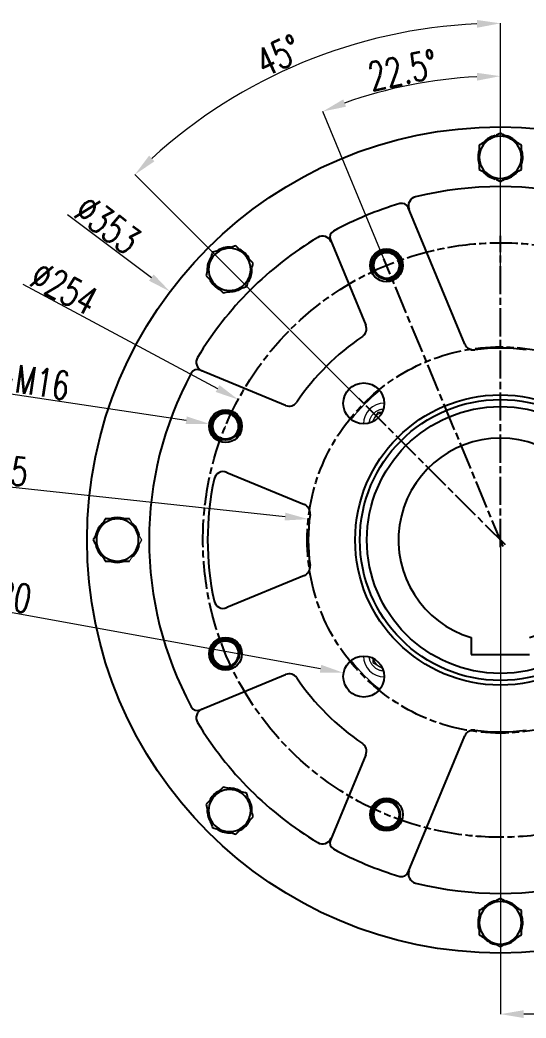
# Model space of a CAD drawing. Header units: millimetres. Extents: x 2136 to 4572, y 748 to 2471.
# Drawn here: x 3413.1 to 3629.2, y 1546.8 to 1973.2 of the extents above; entities that cross this region are included whole.
import ezdxf

# ---------------------------------------------------------------- set-up
doc = ezdxf.new("R2010")
doc.units = ezdxf.units.MM
doc.linetypes.add('AM_ISO08W050', pattern=[18, 12, -1.5, 3, -1.5])
for name, color, linetype, lineweight in [('AM_5', 3, 'Continuous', 25), ('AM_7', 4, 'AM_ISO08W050', 25), ('粗实线', 7, 'Continuous', 40)]:
    doc.layers.add(name, color=color, linetype=linetype, lineweight=lineweight)
doc.styles.add('SLDTEXTSTYLE1', font='txt.shx', dxfattribs={"width": 0.7, "bigfont": 'gbcbig.shx'})
doc.dimstyles.new('SLDDIMSTYLE12$0', dxfattribs={"dimtxt": 12, "dimasz": 10, "dimexe": 0, "dimexo": 0.0625, "dimgap": 0.875, "dimtad": 1, "dimdec": 1, "dimlfac": 1.8, "dimrnd": 1e-09, "dimzin": 12, "dimdsep": 46, "dimtxsty": 'SLDTEXTSTYLE1', "dimcen": 0.09, "dimdle": 8.16, "dimclrd": 3, "dimclre": 3, "dimadec": 0, "dimazin": 3, "dimtfac": 1, "dimtdec": 1, "dimtofl": 0, "dimtmove": 0, "dimatfit": 3, "dimfxl": 0, "dimfrac": 2, "dimtolj": 1, "dimlwd": 5, "dimlwe": 5, "dimarcsym": 0})
doc.dimstyles.new('SLDDIMSTYLE12$2', dxfattribs={"dimtxt": 12, "dimasz": 10, "dimexe": 0, "dimexo": 0.0625, "dimgap": 0.875, "dimtad": 1, "dimdec": 1, "dimlfac": 1.8, "dimrnd": 1e-09, "dimzin": 12, "dimdsep": 46, "dimtxsty": 'SLDTEXTSTYLE1', "dimcen": 0.09, "dimdle": 8.16, "dimclrd": 3, "dimclre": 3, "dimadec": 0, "dimazin": 3, "dimtfac": 1, "dimtdec": 1, "dimtofl": 0, "dimtmove": 0, "dimatfit": 3, "dimfxl": 0, "dimfrac": 2, "dimtolj": 1, "dimlwd": 5, "dimlwe": 5, "dimarcsym": 0})
doc.dimstyles.new('SLDDIMSTYLE12$3', dxfattribs={"dimtxt": 12, "dimasz": 10, "dimexe": 0, "dimexo": 0.0625, "dimgap": 0.875, "dimtad": 1, "dimdec": 1, "dimlfac": 1.8, "dimrnd": 1e-09, "dimzin": 12, "dimdsep": 46, "dimtxsty": 'SLDTEXTSTYLE1', "dimcen": 0.09, "dimdle": 8.16, "dimclrd": 3, "dimclre": 3, "dimadec": 0, "dimazin": 3, "dimtfac": 1, "dimtdec": 1, "dimtofl": 0, "dimtmove": 0, "dimatfit": 3, "dimfxl": 0, "dimfrac": 2, "dimtolj": 1, "dimlwd": 5, "dimlwe": 5, "dimarcsym": 0})

# ---------------------------------------------------------------- blocks, each defined once
blk = doc.blocks.new('*D53')
at = {"layer": 'AM_5', "color": 3, "linetype": 'Continuous', "lineweight": 5, "transparency": 16777216}
blk.add_line((3433.42, 1890.01), (3469.19, 1863.11), dxfattribs=at)
at = {"layer": 'AM_5', "color": 3, "lineweight": 5, "transparency": 16777216}
for p, q in [((3618.14, 1751), (3618.32, 1751)), ((3618.23, 1750.91), (3618.23, 1751.09))]:
    blk.add_line(p, q, dxfattribs=at)
at = {"layer": 'AM_5', "color": 3, "transparency": 16777216}
blk.add_solid([(3470.19, 1864.44), (3468.18, 1861.78), (3477.18, 1857.1)], dxfattribs=at)
at = {"layer": 'Defpoints', "color": 0, "transparency": 16777216}
for p in [(3477.18, 1857.1), (3759.28, 1644.9)]:
    blk.add_point(p, dxfattribs=at)
at = {"layer": 'AM_5', "color": 0, "transparency": 16777216, "insert": (3450.56, 1885.72), "char_height": 12, "attachment_point": 5, "rotation": 323.049, "style": 'SLDTEXTSTYLE1'}
blk.add_mtext('\\A1;∅353', dxfattribs=at)
blk = doc.blocks.new('*D54')
at = {"layer": 'AM_5', "color": 3, "linetype": 'Continuous', "lineweight": 5, "transparency": 16777216}
blk.add_line((3414.37, 1860.23), (3497.47, 1815.7), dxfattribs=at)
at = {"layer": 'AM_5', "color": 3, "lineweight": 5, "transparency": 16777216}
for p, q in [((3618.14, 1751), (3618.32, 1751)), ((3618.23, 1750.91), (3618.23, 1751.09))]:
    blk.add_line(p, q, dxfattribs=at)
at = {"layer": 'AM_5', "color": 3, "transparency": 16777216}
blk.add_solid([(3498.26, 1817.17), (3496.68, 1814.23), (3506.29, 1810.98)], dxfattribs=at)
at = {"layer": 'Defpoints', "color": 0, "transparency": 16777216}
for p in [(3506.29, 1810.98), (3730.17, 1691.01)]:
    blk.add_point(p, dxfattribs=at)
at = {"layer": 'AM_5', "color": 0, "transparency": 16777216, "insert": (3431.96, 1858.61), "char_height": 12, "attachment_point": 5, "rotation": 331.8155, "style": 'SLDTEXTSTYLE1'}
blk.add_mtext('\\A1;∅254', dxfattribs=at)
blk = doc.blocks.new('*D55')
at = {"layer": 'AM_5', "color": 3, "linetype": 'Continuous', "lineweight": 5, "transparency": 16777216}
blk.add_line((3394.62, 1815.58), (3484.08, 1802.13), dxfattribs=at)
at = {"layer": 'AM_5', "color": 3, "lineweight": 5, "transparency": 16777216}
for p, q in [((3500.8, 1799.6), (3500.98, 1799.6)), ((3500.89, 1799.51), (3500.89, 1799.69))]:
    blk.add_line(p, q, dxfattribs=at)
at = {"layer": 'AM_5', "color": 3, "transparency": 16777216}
blk.add_solid([(3484.33, 1803.77), (3483.84, 1800.48), (3493.97, 1800.64)], dxfattribs=at)
at = {"layer": 'Defpoints', "color": 0, "transparency": 16777216}
for p in [(3493.97, 1800.64), (3507.82, 1798.56)]:
    blk.add_point(p, dxfattribs=at)
at = {"layer": 'AM_5', "color": 0, "transparency": 16777216, "insert": (3414.51, 1819.54), "char_height": 12, "attachment_point": 5, "rotation": 351.4493, "style": 'SLDTEXTSTYLE1'}
blk.add_mtext('\\A1;8-M16', dxfattribs=at)
blk = doc.blocks.new('*D65')
at = {"layer": 'AM_5', "color": 3, "linetype": 'Continuous', "lineweight": 5, "transparency": 16777216}
blk.add_line((3386.58, 1776.18), (3526.27, 1760.99), dxfattribs=at)
at = {"layer": 'AM_5', "color": 3, "lineweight": 5, "transparency": 16777216}
for p, q in [((3618.14, 1751), (3618.32, 1751)), ((3618.23, 1750.91), (3618.23, 1751.09))]:
    blk.add_line(p, q, dxfattribs=at)
at = {"layer": 'AM_5', "color": 3, "transparency": 16777216}
blk.add_solid([(3526.45, 1762.65), (3526.09, 1759.34), (3536.21, 1759.91)], dxfattribs=at)
at = {"layer": 'Defpoints', "color": 0, "transparency": 16777216}
for p in [(3536.21, 1759.91), (3700.24, 1742.08)]:
    blk.add_point(p, dxfattribs=at)
at = {"layer": 'AM_5', "color": 0, "transparency": 16777216, "insert": (3402.11, 1781.4), "char_height": 12, "attachment_point": 5, "rotation": 353.7965, "style": 'SLDTEXTSTYLE1'}
blk.add_mtext('\\A1;∅165', dxfattribs=at)
blk = doc.blocks.new('*D66')
at = {"layer": 'AM_5', "color": 3, "linetype": 'Continuous', "lineweight": 5, "transparency": 16777216}
blk.add_line((3377.57, 1725.88), (3541.44, 1696.02), dxfattribs=at)
at = {"layer": 'AM_5', "color": 3, "lineweight": 5, "transparency": 16777216}
for p, q in [((3559.8, 1692.66), (3559.98, 1692.66)), ((3559.89, 1692.57), (3559.89, 1692.75))]:
    blk.add_line(p, q, dxfattribs=at)
at = {"layer": 'AM_5', "color": 3, "transparency": 16777216}
blk.add_solid([(3541.74, 1697.66), (3541.15, 1694.38), (3551.28, 1694.23)], dxfattribs=at)
at = {"layer": 'Defpoints', "color": 0, "transparency": 16777216}
for p in [(3551.28, 1694.23), (3568.5, 1691.09)]:
    blk.add_point(p, dxfattribs=at)
at = {"layer": 'AM_5', "color": 0, "transparency": 16777216, "insert": (3398.26, 1729.1), "char_height": 12, "attachment_point": 5, "rotation": 349.6735, "style": 'SLDTEXTSTYLE1'}
blk.add_mtext('\\A1;4-M20', dxfattribs=at)
blk = doc.blocks.new('*D67')
at = {"layer": 'AM_5', "color": 3, "linetype": 'Continuous', "lineweight": 5, "transparency": 16777216}
for p, q in [((3618.23, 1750.93), (3618.23, 1548.42)), ((3772.23, 1548.42), (3628.23, 1548.42))]:
    blk.add_line(p, q, dxfattribs=at)
at = {"layer": 'AM_5', "color": 3, "lineweight": 5, "transparency": 16777216}
blk.add_line((3782.23, 1568.99), (3782.23, 1548.42), dxfattribs=at)
at = {"layer": 'AM_5', "color": 3, "transparency": 16777216}
for points in [[(3628.23, 1550.09), (3628.23, 1546.75), (3618.23, 1548.42)], [(3772.23, 1550.09), (3772.23, 1546.75), (3782.23, 1548.42)]]:
    blk.add_solid(points, dxfattribs=at)
at = {"layer": 'Defpoints', "color": 0, "transparency": 16777216}
for p in [(3618.23, 1751), (3782.23, 1569.05), (3618.23, 1548.42)]:
    blk.add_point(p, dxfattribs=at)
at = {"layer": 'AM_5', "color": 0, "transparency": 16777216, "insert": (3700.23, 1555.29), "char_height": 12, "attachment_point": 5, "style": 'SLDTEXTSTYLE1'}
blk.add_mtext('\\A1;165', dxfattribs=at)
blk = doc.blocks.new('*D50')
at = {"layer": 'AM_5', "color": 3, "linetype": 'Continuous', "lineweight": 5, "transparency": 16777216}
blk.add_line((3618.23, 1865.63), (3618.23, 1971.74), dxfattribs=at)
at = {"layer": 'AM_5', "color": 3, "lineweight": 5, "transparency": 16777216}
blk.add_line((3559.85, 1809.38), (3462.14, 1907.08), dxfattribs=at)
at = {"layer": 'AM_5', "color": 3, "linetype": 'Continuous', "lineweight": 5, "transparency": 16777216}
blk.add_arc((3618.23, 1751), 220.74, 92.5959, 132.4041, dxfattribs=at)
at = {"layer": 'AM_5', "color": 3, "transparency": 16777216}
for points in [[(3608.19, 1973.18), (3608.27, 1969.84), (3618.23, 1971.74)], [(3470.52, 1912.79), (3468.22, 1915.2), (3462.14, 1907.08)]]:
    blk.add_solid(points, dxfattribs=at)
at = {"layer": 'Defpoints', "color": 0, "transparency": 16777216}
for p in [(3561.1, 1964.21), (3618.23, 1865.57), (3559.89, 1809.33), (3618.23, 1751), (3618.23, 1635.51)]:
    blk.add_point(p, dxfattribs=at)
at = {"layer": 'AM_5', "color": 0, "transparency": 16777216, "insert": (3523.49, 1957.96), "char_height": 12, "attachment_point": 5, "rotation": 24.5972, "style": 'SLDTEXTSTYLE1'}
blk.add_mtext('\\A1;45°', dxfattribs=at)
blk = doc.blocks.new('*D51')
at = {"layer": 'AM_5', "color": 3, "linetype": 'Continuous', "lineweight": 5, "transparency": 16777216}
blk.add_line((3618.23, 1881.06), (3618.23, 1949.17), dxfattribs=at)
at = {"layer": 'AM_5', "color": 3, "lineweight": 5, "transparency": 16777216}
blk.add_line((3568.45, 1871.16), (3542.39, 1934.08), dxfattribs=at)
at = {"layer": 'AM_5', "color": 3, "linetype": 'Continuous', "lineweight": 5, "transparency": 16777216}
blk.add_arc((3618.23, 1751), 198.17, 92.8916, 109.6084, dxfattribs=at)
at = {"layer": 'AM_5', "color": 3, "transparency": 16777216}
for points in [[(3608.19, 1950.58), (3608.27, 1947.25), (3618.23, 1949.17)], [(3552.32, 1936.12), (3551.13, 1939.23), (3542.39, 1934.08)]]:
    blk.add_solid(points, dxfattribs=at)
at = {"layer": 'Defpoints', "color": 0, "transparency": 16777216}
for p in [(3592.36, 1947.47), (3618.23, 1881), (3568.48, 1871.1), (3618.23, 1748), (3619.38, 1748.23)]:
    blk.add_point(p, dxfattribs=at)
at = {"layer": 'AM_5', "color": 0, "transparency": 16777216, "insert": (3576.53, 1951.76), "char_height": 12, "attachment_point": 5, "rotation": 11.7324, "style": 'SLDTEXTSTYLE1'}
blk.add_mtext('\\A1;22.5%%D', dxfattribs=at)
blk = doc.blocks.new('*U44')
at = {"layer": '粗实线', "linetype": 'ByBlock'}
blk.add_circle((-0.07, 0), 5.7, dxfattribs=at)
at = {"layer": '粗实线', "color": 3, "linetype": 'ByBlock'}
blk.add_arc((-0.07, 0), 6.09, 222.8944, 167.5618, dxfattribs=at)
blk = doc.blocks.new('*U46')
at = {"layer": '粗实线', "color": 0, "linetype": 'ByBlock', "lineweight": -2, "transparency": 16777216}
for p, rotation in [((18900.81, 8919.97), 45), ((18832.03, 8851.26), 90.00000000000001), ((19066.74, 8851.14), 315), ((18831.98, 8754.04), 135), ((19066.69, 8753.92), 270), ((18900.69, 8685.26), 180), ((18997.91, 8685.21), 225)]:
    blk.add_blockref('*U44', p, dxfattribs=dict(at, rotation=rotation))
blk.add_blockref('*U44', (18998.03, 8919.92), dxfattribs=at)

msp = doc.modelspace()

# ---------------------------------------------------------------- linework, layer by layer
at = {"color": 7, "linetype": 'Continuous', "lineweight": 25}
for p, q in [((3603.042, 1834.695), (3578.897, 1892.987)), ((3545.637, 1879.21), (3560.744, 1842.739)), ((3526.485, 1808.481), (3490.014, 1823.588)), ((3501.413, 1779.9), (3534.529, 1766.183)), ((3534.529, 1735.811), (3501.413, 1722.094)), ((3605.728, 1709.332), (3605.728, 1702.097)), ((3605.728, 1702.097), (3630.728, 1702.097)), ((3490.014, 1678.406), (3526.485, 1693.513)), ((3578.897, 1609.007), (3603.042, 1667.299)), ((3560.744, 1659.255), (3545.637, 1622.784)), ((3618.228, 1578.497), (3618.228, 1577.947))]:
    msp.add_line(p, q, dxfattribs=at)
at = {"color": 144, "linetype": 'Continuous', "lineweight": 18}
for p, q in [((3565.843, 1805.494), (3564.4, 1802.994)), ((3567.754, 1805.494), (3565.843, 1805.494)), ((3564.4, 1802.994), (3563.443, 1801.336)), ((3563.73, 1700.524), (3563.73, 1698.613)), ((3563.73, 1698.613), (3567.888, 1696.212)), ((3616.438, 1578.116), (3616.438, 1578.737))]:
    msp.add_line(p, q, dxfattribs=at)
at = {"color": 7, "linetype": 'Continuous', "lineweight": 25}
for centre, radius in [((3618.228, 1750.997), 176.5), ((3569.627, 1868.33), 7), ((3559.891, 1809.333), 8.75), ((3618.228, 1750.997), 62), ((3618.228, 1750.997), 60), ((3500.895, 1799.598), 7), ((3618.228, 1750.997), 57), ((3500.895, 1702.396), 7), ((3559.891, 1692.661), 8.75), ((3569.627, 1633.664), 7)]:
    msp.add_circle(centre, radius, dxfattribs=at)
for centre, radius, start, end in [((3618.228, 1914.497), 9.55, 103.51521, 137.78984), ((3618.228, 1914.497), 9, 60, 120), ((3618.228, 1914.497), 9.55, 42.8059, 79.1982), ((3618.228, 1914.497), 9, 120, 180), ((3618.228, 1914.497), 9, 0, 60), ((3618.228, 1914.497), 9.55, 163.41073, 199.16194), ((3618.228, 1914.497), 9.55, 343.69476, 18.28049), ((3618.228, 1914.497), 9, 180, 240), ((3618.228, 1914.497), 9, 300, 0), ((3618.228, 1914.497), 9.55, 220.9144, 256.31319), ((3618.228, 1914.497), 9, 240, 300), ((3618.228, 1914.497), 9.55, 282.65879, 316.76773), ((3618.228, 1750.997), 151, 76.10722, 103.89278), ((3618.228, 1750.997), 150, 106.6433, 118.3567), ((3576.125, 1891.839), 3, 22.5, 106.6433), ((3582.932, 1893.697), 4, 103.89278, 202.5), ((3542.281, 1876.859), 4, 22.5, 121.10722), ((3548.408, 1880.358), 3, 118.3567, 202.5), ((3618.228, 1750.997), 151, 121.10722, 148.89278), ((3502.616, 1866.609), 9, 105, 165), ((3502.616, 1866.609), 9.55, 87.8059, 124.1982), ((3502.616, 1866.609), 9, 45, 105), ((3502.616, 1866.609), 9.55, 28.69476, 63.28049), ((3502.616, 1866.609), 9, 345, 45), ((3502.616, 1866.609), 9.55, 148.51521, 182.78984), ((3502.616, 1866.609), 9, 165, 225), ((3502.616, 1866.609), 9, 285, 345), ((3502.616, 1866.609), 9.55, 327.65879, 1.76773), ((3502.616, 1866.609), 9.55, 208.41073, 244.16194), ((3502.616, 1866.609), 9, 225, 285), ((3502.616, 1866.609), 9.55, 265.9144, 301.31319), ((3557.048, 1841.208), 4, 304.14428, 22.5), ((3618.228, 1750.997), 105, 124.14428, 145.85572), ((3606.737, 1836.226), 4, 202.5, 277.67818), ((3618.228, 1750.997), 82, 82.32182, 97.67818), ((3492.366, 1826.943), 4, 148.89278, 247.5), ((3618.228, 1750.997), 150, 151.6433, 208.3567), ((3488.866, 1820.816), 3, 67.5, 151.6433), ((3528.016, 1812.176), 4, 247.5, 325.85572), ((3618.228, 1750.997), 43.5, 286.69975, 253.30025), ((3499.882, 1776.205), 4, 67.5, 167.97568), ((3618.228, 1750.997), 125, 167.97568, 192.02432), ((3532.999, 1762.487), 4, 352.32182, 67.5), ((3618.228, 1750.997), 82, 172.32182, 187.67818), ((3454.728, 1750.997), 9.55, 132.8059, 169.1982), ((3454.728, 1750.997), 9, 90, 150), ((3454.728, 1750.997), 9.55, 73.69476, 108.28049), ((3454.728, 1750.997), 9, 30, 90), ((3454.728, 1750.997), 9.55, 12.65879, 46.76773), ((3454.728, 1750.997), 9, 150, 210), ((3454.728, 1750.997), 9, 330, 30), ((3454.728, 1750.997), 9.55, 193.51521, 227.78984), ((3454.728, 1750.997), 9.55, 310.9144, 346.31319), ((3454.728, 1750.997), 9, 210, 270), ((3454.728, 1750.997), 9, 270, 330), ((3454.728, 1750.997), 9.55, 253.41073, 289.16194), ((3532.999, 1739.507), 4, 292.5, 7.67818), ((3499.882, 1725.789), 4, 192.02432, 292.5), ((3528.016, 1689.818), 4, 34.14428, 112.5), ((3618.228, 1750.997), 105, 214.14428, 235.85572), ((3488.866, 1681.178), 3, 208.3567, 292.5), ((3492.366, 1675.051), 4, 112.5, 211.10722), ((3618.228, 1750.997), 151, 211.10722, 238.89278), ((3606.737, 1665.768), 4, 82.32182, 157.5), ((3618.228, 1750.997), 82, 262.32182, 277.67818), ((3557.048, 1660.786), 4, 337.5, 55.85572), ((3502.616, 1635.385), 9, 135, 195), ((3502.616, 1635.385), 9.55, 118.69476, 154.27161), ((3502.616, 1635.385), 9, 75, 135), ((3502.616, 1635.385), 9.55, 57.65879, 91.76773), ((3502.616, 1635.385), 9, 15, 75), ((3502.616, 1635.385), 9, 315, 15), ((3502.616, 1635.385), 9.55, 355.9144, 31.31319), ((3502.616, 1635.385), 9.55, 177.8059, 214.1982), ((3502.616, 1635.385), 9, 195, 255), ((3502.616, 1635.385), 9, 255, 315), ((3502.616, 1635.385), 9.55, 298.41073, 334.39248), ((3502.616, 1635.385), 9.55, 238.51521, 272.78984), ((3542.281, 1625.135), 4, 238.89278, 337.5), ((3548.408, 1621.636), 3, 157.5, 241.6433), ((3618.228, 1750.997), 150, 241.6433, 253.3567), ((3576.125, 1610.155), 3, 253.3567, 337.5), ((3582.932, 1608.297), 4, 157.5, 256.10722), ((3618.228, 1750.997), 151, 256.10722, 283.89278), ((3618.228, 1587.497), 9, 120, 180), ((3618.228, 1587.497), 9.55, 102.65879, 136.76773), ((3618.228, 1587.497), 9, 60, 120), ((3618.228, 1587.497), 9.55, 40.9144, 76.31319), ((3618.228, 1587.497), 9, 0, 60), ((3618.228, 1587.497), 9.55, 343.41073, 19.16194), ((3618.228, 1587.497), 9.55, 163.69476, 198.28049), ((3618.228, 1587.497), 9, 180, 240), ((3618.228, 1587.497), 9, 300, 0), ((3618.228, 1587.497), 9.55, 222.8059, 259.1982), ((3618.228, 1587.497), 9.55, 270, 317.78984)]:
    msp.add_arc(centre, radius, start, end, dxfattribs=at)
at = {"color": 144, "linetype": 'Continuous', "lineweight": 18}
for centre, radius, start, end in [((3618.228, 1750.997), 82, 128.91177, 141.08823), ((3568.73, 1800.494), 9, 90.57495, 179.42505), ((3568.73, 1800.494), 5, 101.87706, 150), ((3568.73, 1800.494), 5, 150, 168.12294), ((3618.228, 1750.997), 82, 218.91177, 231.08823), ((3568.73, 1701.5), 9, 180.57495, 270), ((3568.73, 1701.5), 5, 191.87706, 258.12294)]:
    msp.add_arc(centre, radius, start, end, dxfattribs=at)
at = {"color": 7, "linetype": 'Continuous', "lineweight": 25}
for points in [[(3618.228, 1924.889), (3617.484, 1924.46), (3616.737, 1924.029), (3615.238, 1923.163), (3614.485, 1922.728), (3613.728, 1922.291)], [(3622.728, 1922.291), (3621.97, 1922.728), (3621.217, 1923.163), (3619.718, 1924.029), (3618.971, 1924.46), (3618.228, 1924.889)], [(3613.728, 1922.291), (3612.97, 1921.854), (3612.217, 1921.419), (3610.718, 1920.554), (3609.971, 1920.123), (3609.228, 1919.693)], [(3609.228, 1919.693), (3609.228, 1918.834), (3609.228, 1917.972), (3609.228, 1916.241), (3609.228, 1915.371), (3609.228, 1914.497)], [(3627.228, 1919.693), (3626.484, 1920.123), (3625.737, 1920.554), (3624.238, 1921.419), (3623.485, 1921.854), (3622.728, 1922.291)], [(3627.228, 1914.497), (3627.228, 1915.371), (3627.228, 1916.241), (3627.228, 1917.972), (3627.228, 1918.834), (3627.228, 1919.693)], [(3609.228, 1914.497), (3609.228, 1913.623), (3609.228, 1912.753), (3609.228, 1911.022), (3609.228, 1910.16), (3609.228, 1909.301)], [(3627.228, 1909.301), (3627.228, 1910.16), (3627.228, 1911.022), (3627.228, 1912.753), (3627.228, 1913.623), (3627.228, 1914.497)], [(3609.228, 1909.301), (3609.971, 1908.871), (3610.718, 1908.44), (3612.217, 1907.575), (3612.97, 1907.14), (3613.728, 1906.703)], [(3613.728, 1906.703), (3614.485, 1906.266), (3615.238, 1905.831), (3616.737, 1904.965), (3617.484, 1904.534), (3618.228, 1904.105)], [(3618.228, 1904.105), (3618.971, 1904.534), (3619.718, 1904.965), (3621.217, 1905.831), (3621.97, 1906.266), (3622.728, 1906.703)], [(3622.728, 1906.703), (3623.485, 1907.14), (3624.238, 1907.575), (3625.737, 1908.44), (3626.484, 1908.871), (3627.228, 1909.301)], [(3505.305, 1876.647), (3504.476, 1876.425), (3503.643, 1876.202), (3501.971, 1875.754), (3501.131, 1875.529), (3500.286, 1875.302)], [(3508.98, 1872.973), (3508.361, 1873.591), (3507.746, 1874.206), (3506.522, 1875.43), (3505.913, 1876.04), (3505.305, 1876.647)], [(3495.267, 1873.957), (3495.045, 1873.128), (3494.822, 1872.295), (3494.374, 1870.623), (3494.149, 1869.783), (3493.922, 1868.938)], [(3500.286, 1875.302), (3499.442, 1875.076), (3498.602, 1874.851), (3496.929, 1874.403), (3496.097, 1874.18), (3495.267, 1873.957)], [(3512.654, 1869.299), (3512.046, 1869.906), (3511.437, 1870.515), (3510.213, 1871.74), (3509.598, 1872.355), (3508.98, 1872.973)], [(3493.922, 1868.938), (3493.696, 1868.094), (3493.471, 1867.254), (3493.023, 1865.581), (3492.8, 1864.749), (3492.577, 1863.919)], [(3511.309, 1864.28), (3511.535, 1865.124), (3511.76, 1865.964), (3512.208, 1867.636), (3512.431, 1868.469), (3512.654, 1869.299)], [(3492.577, 1863.919), (3493.185, 1863.312), (3493.794, 1862.702), (3495.018, 1861.478), (3495.633, 1860.863), (3496.252, 1860.245)], [(3509.964, 1859.26), (3510.186, 1860.09), (3510.409, 1860.923), (3510.858, 1862.595), (3511.083, 1863.435), (3511.309, 1864.28)], [(3496.252, 1860.245), (3496.87, 1859.627), (3497.485, 1859.012), (3498.709, 1857.788), (3499.318, 1857.178), (3499.926, 1856.571)], [(3504.945, 1857.916), (3505.789, 1858.142), (3506.629, 1858.367), (3508.302, 1858.815), (3509.134, 1859.038), (3509.964, 1859.26)], [(3499.926, 1856.571), (3500.756, 1856.793), (3501.588, 1857.016), (3503.26, 1857.464), (3504.1, 1857.689), (3504.945, 1857.916)], [(3449.531, 1759.997), (3449.102, 1759.253), (3448.671, 1758.507), (3447.805, 1757.007), (3447.37, 1756.254), (3446.933, 1755.497)], [(3454.728, 1759.997), (3453.853, 1759.997), (3452.984, 1759.997), (3451.252, 1759.997), (3450.39, 1759.997), (3449.531, 1759.997)], [(3459.924, 1759.997), (3459.065, 1759.997), (3458.203, 1759.997), (3456.471, 1759.997), (3455.602, 1759.997), (3454.728, 1759.997)], [(3446.933, 1755.497), (3446.496, 1754.74), (3446.061, 1753.987), (3445.196, 1752.487), (3444.765, 1751.741), (3444.335, 1750.997)], [(3444.335, 1750.997), (3444.765, 1750.253), (3445.196, 1749.507), (3446.061, 1748.007), (3446.496, 1747.254), (3446.933, 1746.497)], [(3446.933, 1746.497), (3447.37, 1745.74), (3447.805, 1744.987), (3448.671, 1743.487), (3449.102, 1742.741), (3449.531, 1741.997)], [(3449.531, 1741.997), (3450.39, 1741.997), (3451.252, 1741.997), (3452.984, 1741.997), (3453.853, 1741.997), (3454.728, 1741.997)], [(3454.728, 1741.997), (3455.602, 1741.997), (3456.471, 1741.997), (3458.203, 1741.997), (3459.065, 1741.997), (3459.924, 1741.997)], [(3496.252, 1641.749), (3495.633, 1641.131), (3495.018, 1640.516), (3493.794, 1639.292), (3493.185, 1638.682), (3492.577, 1638.075)], [(3499.926, 1645.423), (3499.318, 1644.816), (3498.709, 1644.206), (3497.485, 1642.982), (3496.87, 1642.367), (3496.252, 1641.749)], [(3504.945, 1644.078), (3504.1, 1644.305), (3503.26, 1644.53), (3501.588, 1644.978), (3500.756, 1645.201), (3499.926, 1645.423)], [(3509.964, 1642.734), (3509.134, 1642.956), (3508.302, 1643.179), (3506.629, 1643.627), (3505.789, 1643.852), (3504.945, 1644.078)], [(3511.309, 1637.714), (3511.083, 1638.559), (3510.858, 1639.399), (3510.409, 1641.071), (3510.186, 1641.904), (3509.964, 1642.734)], [(3492.577, 1638.075), (3492.8, 1637.245), (3493.023, 1636.413), (3493.471, 1634.74), (3493.696, 1633.9), (3493.922, 1633.056)], [(3512.654, 1632.695), (3512.431, 1633.525), (3512.208, 1634.357), (3511.76, 1636.03), (3511.535, 1636.87), (3511.309, 1637.714)], [(3493.922, 1633.056), (3494.149, 1632.211), (3494.374, 1631.371), (3494.822, 1629.699), (3495.045, 1628.866), (3495.267, 1628.037)], [(3505.305, 1625.347), (3505.913, 1625.954), (3506.522, 1626.564), (3507.746, 1627.788), (3508.361, 1628.403), (3508.98, 1629.021)], [(3508.98, 1629.021), (3509.598, 1629.639), (3510.213, 1630.254), (3511.437, 1631.479), (3512.046, 1632.088), (3512.654, 1632.695)], [(3495.267, 1628.037), (3496.097, 1627.814), (3496.929, 1627.591), (3498.602, 1627.143), (3499.442, 1626.918), (3500.286, 1626.692)], [(3500.286, 1626.692), (3501.131, 1626.465), (3501.971, 1626.24), (3503.643, 1625.792), (3504.476, 1625.569), (3505.305, 1625.347)], [(3613.728, 1595.291), (3612.97, 1594.854), (3612.217, 1594.419), (3610.718, 1593.554), (3609.971, 1593.123), (3609.228, 1592.693)], [(3618.228, 1597.889), (3617.484, 1597.46), (3616.737, 1597.029), (3615.238, 1596.163), (3614.485, 1595.728), (3613.728, 1595.291)], [(3622.728, 1595.291), (3621.97, 1595.728), (3621.217, 1596.163), (3619.718, 1597.029), (3618.971, 1597.46), (3618.228, 1597.889)], [(3627.228, 1592.693), (3626.484, 1593.123), (3625.737, 1593.554), (3624.238, 1594.419), (3623.485, 1594.854), (3622.728, 1595.291)], [(3609.228, 1592.693), (3609.228, 1591.834), (3609.228, 1590.972), (3609.228, 1589.241), (3609.228, 1588.371), (3609.228, 1587.497)], [(3627.228, 1587.497), (3627.228, 1588.371), (3627.228, 1589.241), (3627.228, 1590.972), (3627.228, 1591.834), (3627.228, 1592.693)], [(3609.228, 1587.497), (3609.228, 1586.623), (3609.228, 1585.753), (3609.228, 1584.022), (3609.228, 1583.16), (3609.228, 1582.301)], [(3627.228, 1582.301), (3627.228, 1583.16), (3627.228, 1584.022), (3627.228, 1585.753), (3627.228, 1586.623), (3627.228, 1587.497)], [(3609.228, 1582.301), (3609.971, 1581.871), (3610.718, 1581.44), (3612.217, 1580.575), (3612.97, 1580.14), (3613.728, 1579.703)], [(3622.728, 1579.703), (3623.485, 1580.14), (3624.238, 1580.575), (3625.737, 1581.44), (3626.484, 1581.871), (3627.228, 1582.301)]]:
    msp.add_open_spline(points, degree=3, knots=[0, 0, 0, 0, 0.5, 0.5, 1, 1, 1, 1], dxfattribs=at)
at = {"color": 144, "linetype": 'Continuous', "lineweight": 18}
for points, knots in [([(3562.283, 1801.006), (3562.303, 1801.281), (3562.354, 1801.992), (3562.835, 1803.466), (3563.622, 1804.451), (3564.134, 1805.091)], [0, 0, 0, 0, 0.1803321, 0.467166, 1, 1, 1, 1]), ([(3564.134, 1805.091), (3564.774, 1805.602), (3565.758, 1806.388), (3567.206, 1806.864), (3567.888, 1806.915), (3568.135, 1806.933)], [0, 0, 0, 0, 0.5427466, 0.8349166, 1, 1, 1, 1]), ([(3462.522, 1755.497), (3462.435, 1755.647), (3462.262, 1755.946), (3462.003, 1756.394), (3461.744, 1756.842), (3461.484, 1757.294), (3461.168, 1757.842), (3460.794, 1758.489), (3460.361, 1759.24), (3460.071, 1759.742), (3459.924, 1759.997)], [0, 0, 0, 0, 0.0994159, 0.1982438, 0.2971571, 0.3968095, 0.4978252, 0.6618406, 0.8286665, 1, 1, 1, 1]), ([(3465.12, 1750.997), (3465.031, 1751.151), (3464.855, 1751.455), (3464.593, 1751.91), (3464.333, 1752.359), (3464.077, 1752.804), (3463.761, 1753.351), (3463.386, 1753.998), (3462.953, 1754.749), (3462.666, 1755.247), (3462.522, 1755.497)], [0, 0, 0, 0, 0.1034251, 0.2050088, 0.3050798, 0.4040046, 0.502187, 0.6697435, 0.8346755, 1, 1, 1, 1]), ([(3462.522, 1746.497), (3462.608, 1746.647), (3462.781, 1746.946), (3463.039, 1747.395), (3463.298, 1747.843), (3463.559, 1748.294), (3463.876, 1748.842), (3464.249, 1749.489), (3464.682, 1750.24), (3464.973, 1750.742), (3465.12, 1750.997)], [0, 0, 0, 0, 0.0994159, 0.1982438, 0.2971571, 0.3968095, 0.4978253, 0.6618406, 0.8286665, 1, 1, 1, 1]), ([(3459.924, 1741.997), (3460.012, 1742.151), (3460.188, 1742.455), (3460.451, 1742.91), (3460.71, 1743.359), (3460.967, 1743.804), (3461.283, 1744.351), (3461.656, 1744.999), (3462.089, 1745.749), (3462.377, 1746.248), (3462.522, 1746.497)], [0, 0, 0, 0, 0.1034251, 0.2050088, 0.3050798, 0.4040046, 0.502187, 0.6697435, 0.8346755, 1, 1, 1, 1]), ([(3568.182, 1695.056), (3567.919, 1695.075), (3567.219, 1695.124), (3565.774, 1695.621), (3564.017, 1696.787), (3562.852, 1698.544), (3562.357, 1699.98), (3562.308, 1700.67), (3562.29, 1700.924)], [0, 0, 0, 0, 0.08714692, 0.2321601, 0.50154234, 0.77092458, 0.91593777, 1, 1, 1, 1]), ([(3613.728, 1579.703), (3613.875, 1579.618), (3614.172, 1579.446), (3614.618, 1579.189), (3615.068, 1578.929), (3615.522, 1578.667), (3616.067, 1578.352), (3616.711, 1577.98), (3617.462, 1577.547), (3617.969, 1577.254), (3618.228, 1577.105)], [0, 0, 0, 0, 0.09779135, 0.19642855, 0.29595298, 0.39640496, 0.49782369, 0.65879106, 0.82614422, 1, 1, 1, 1]), ([(3613.728, 1579.703), (3613.812, 1579.655), (3613.98, 1579.56), (3614.238, 1579.428), (3614.499, 1579.304), (3614.764, 1579.188), (3615.032, 1579.081), (3615.304, 1578.983), (3615.579, 1578.894), (3616.148, 1578.729), (3617.029, 1578.55), (3618.227, 1578.471), (3619.426, 1578.55), (3620.401, 1578.748), (3621.152, 1578.979), (3621.693, 1579.184), (3622.221, 1579.422), (3622.558, 1579.609), (3622.728, 1579.703)], [0, 0, 0, 0, 0.0308228, 0.0615517, 0.0922184, 0.1228548, 0.1534928, 0.1841646, 0.2149018, 0.2457363, 0.3728489, 0.5000156, 0.6271282, 0.7542949, 0.815839, 0.8771341, 0.9384359, 1, 1, 1, 1]), ([(3618.228, 1577.947), (3618.131, 1577.948), (3617.943, 1577.949), (3617.672, 1577.962), (3617.419, 1577.98), (3617.186, 1578.003), (3616.972, 1578.029), (3616.777, 1578.057), (3616.601, 1578.086), (3616.49, 1578.106), (3616.438, 1578.116)], [0, 0, 0, 0, 0.1620197, 0.3134623, 0.4543277, 0.5846161, 0.7043274, 0.8134617, 0.9120192, 1, 1, 1, 1]), ([(3618.228, 1577.105), (3618.384, 1577.195), (3618.692, 1577.373), (3619.152, 1577.638), (3619.602, 1577.898), (3620.043, 1578.153), (3620.586, 1578.467), (3621.233, 1578.84), (3621.984, 1579.273), (3622.481, 1579.56), (3622.728, 1579.703)], [0, 0, 0, 0, 0.105065, 0.2077919, 0.3082044, 0.4063275, 0.5021883, 0.6706326, 0.8365076, 1, 1, 1, 1])]:
    msp.add_open_spline(points, degree=3, knots=knots, dxfattribs=at)
at = {"layer": 'AM_7'}
for p, q in [((3618.228, 1747.997), (3618.228, 1880.997)), ((3619.376, 1748.225), (3568.479, 1871.101)), ((3620.349, 1748.876), (3557.77, 1811.455))]:
    msp.add_line(p, q, dxfattribs=at)
for radius in [127, 82.5]:
    msp.add_circle((3618.228, 1750.997), radius, dxfattribs=at)

# ---------------------------------------------------------------- block references
at = {"layer": '粗实线', "linetype": 'ByBlock'}
msp.add_blockref('*U46', (-15331.132, -7051.593), dxfattribs=at)

# ---------------------------------------------------------------- dimensions: what is measured, and where the dimension line sits
at = {"layer": 'AM_5'}
dim = msp.add_angular_dim_2l(base=(3561.096, 1964.215), line1=((3618.228, 1635.509), (3618.228, 1865.571)), line2=((3618.228, 1750.997), (3559.891, 1809.333)), dimstyle='SLDDIMSTYLE12$2', override={"dimlfac": 1}, dxfattribs=at)
dim.commit()
dim.dimension.update_dxf_attribs({"geometry": '*D50', "text_midpoint": (3526.348, 1951.706), "dimtype": 162})
dim = msp.add_angular_dim_2l(base=(3592.361, 1947.471), line1=((3618.228, 1747.997), (3618.228, 1880.997)), line2=((3619.376, 1748.225), (3568.479, 1871.101)), text='22.5%%D', dimstyle='SLDDIMSTYLE12$2', override={"dimlfac": 1}, dxfattribs=at)
dim.commit()
dim.dimension.update_dxf_attribs({"geometry": '*D51', "text_midpoint": (3577.931, 1945.026), "dimtype": 162})
for p1, p2, picture, middle in [((3759.278, 1644.897), (3477.178, 1857.097), '*D53', (3446.431, 1880.225)), ((3730.169, 1691.013), (3506.286, 1810.981), '*D54', (3428.717, 1852.546)), ((3700.244, 1742.082), (3536.211, 1759.912), '*D65', (3401.372, 1774.569))]:
    dim = msp.add_diameter_dim_2p(p1=p1, p2=p2, dimstyle='SLDDIMSTYLE12$3', override={"dimlfac": 1}, dxfattribs=at)
    dim.commit()
    dim.dimension.update_dxf_attribs({"geometry": picture, "text_midpoint": middle, "dimtype": 163})
for p1, p2, text, picture, middle in [((3507.817, 1798.557), (3493.973, 1800.639), '8-M16', '*D55', (3413.483, 1812.741)), ((3568.499, 1691.092), (3551.283, 1694.229), '4-M20', '*D66', (3397.027, 1722.336))]:
    dim = msp.add_diameter_dim_2p(p1=p1, p2=p2, text=text, dimstyle='SLDDIMSTYLE12$3', override={"dimlfac": 1, "dimpost": ''}, dxfattribs=at)
    dim.commit()
    dim.dimension.update_dxf_attribs({"geometry": picture, "text_midpoint": middle, "dimtype": 163})
dim = msp.add_linear_dim(base=(3618.228, 1548.419), p1=(3782.228, 1569.053), p2=(3618.228, 1750.997), text='165', dimstyle='SLDDIMSTYLE12$0', override={"dimlfac": 1, "dimpost": ''}, dxfattribs=at)
dim.commit()
dim.dimension.update_dxf_attribs({"geometry": '*D67', "text_midpoint": (3700.228, 1555.294)})

doc.saveas('drawing.dxf')
